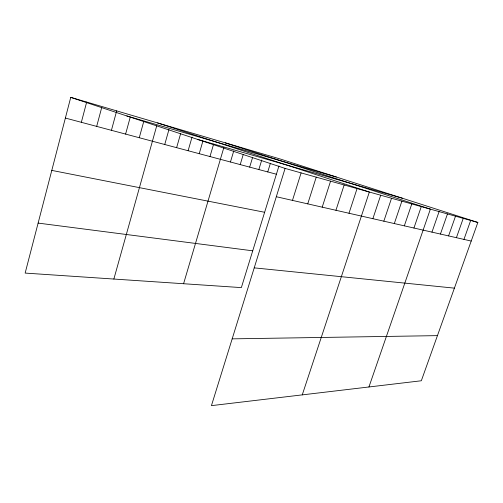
<?xml version="1.0" encoding="UTF-8"?>
<svg xmlns="http://www.w3.org/2000/svg" width="503" height="503" viewBox="0 0 503 503"><rect width="100%" height="100%" fill="white"/><g stroke="black" fill="none" stroke-linecap="round" stroke-linejoin="round"><path stroke-width="0.75" d="M477.85 222.458L285.1 168.417L211.436 405.638L421.325 380.765L477.85 222.458L281.02 159.244L70.747 97.362L25.15 273.085L241.352 287.609L278.939 165.99M81.348 122.311L86.679 102.052M96.683 126.391L101.776 107.29M111.427 130.321L116.677 110.88M125.605 134.094L130.22 117.243M139.262 137.728L143.808 121.292M113.86 279.046L156.722 125.838M164.733 144.506L168.97 129.516M176.622 147.675L180.615 133.685M188.116 150.73L192.027 137.149M199.226 153.692L202.891 141.085M209.971 156.552L213.605 144.16M183.576 283.723L223.923 147.329M230.449 161.997L233.744 150.944M240.208 164.6L243.257 154.446M249.67 167.115L252.613 157.401M258.844 169.561L261.761 159.992M267.747 171.925L270.419 163.236M292.463 200.395L301.102 172.906M307.735 203.872L316.236 177.15M322.209 207.167L330.565 181.168M335.941 210.285L344.159 184.978M348.988 213.253L357.067 188.6M302.259 394.874L369.347 192.039L157.54 122.908M372.874 218.692L380.696 195.221M383.833 221.182L391.535 198.264M394.308 223.565L401.891 201.162M404.33 225.847L411.8 203.941M413.931 228.029L421.281 206.601M368.938 386.97L430.373 209.147L225.25 142.833M431.958 232.128L439.094 211.593M440.433 234.058L447.463 213.945M448.575 235.907L455.511 216.196M456.41 237.693L463.244 218.365M463.948 239.409L470.682 220.452M232.172 338.859L437.44 335.633M254.216 267.86L454.398 288.144M38.121 223.093L252.72 250.821M51.796 170.398L264.635 212.279M276.31 196.723L471.21 241.056M65.377 118.06L276.392 174.227M197.937 139.526L402.488 198.257M126.787 115.942L336.35 177.018M70.747 97.362L285.1 168.417"/></g></svg>
